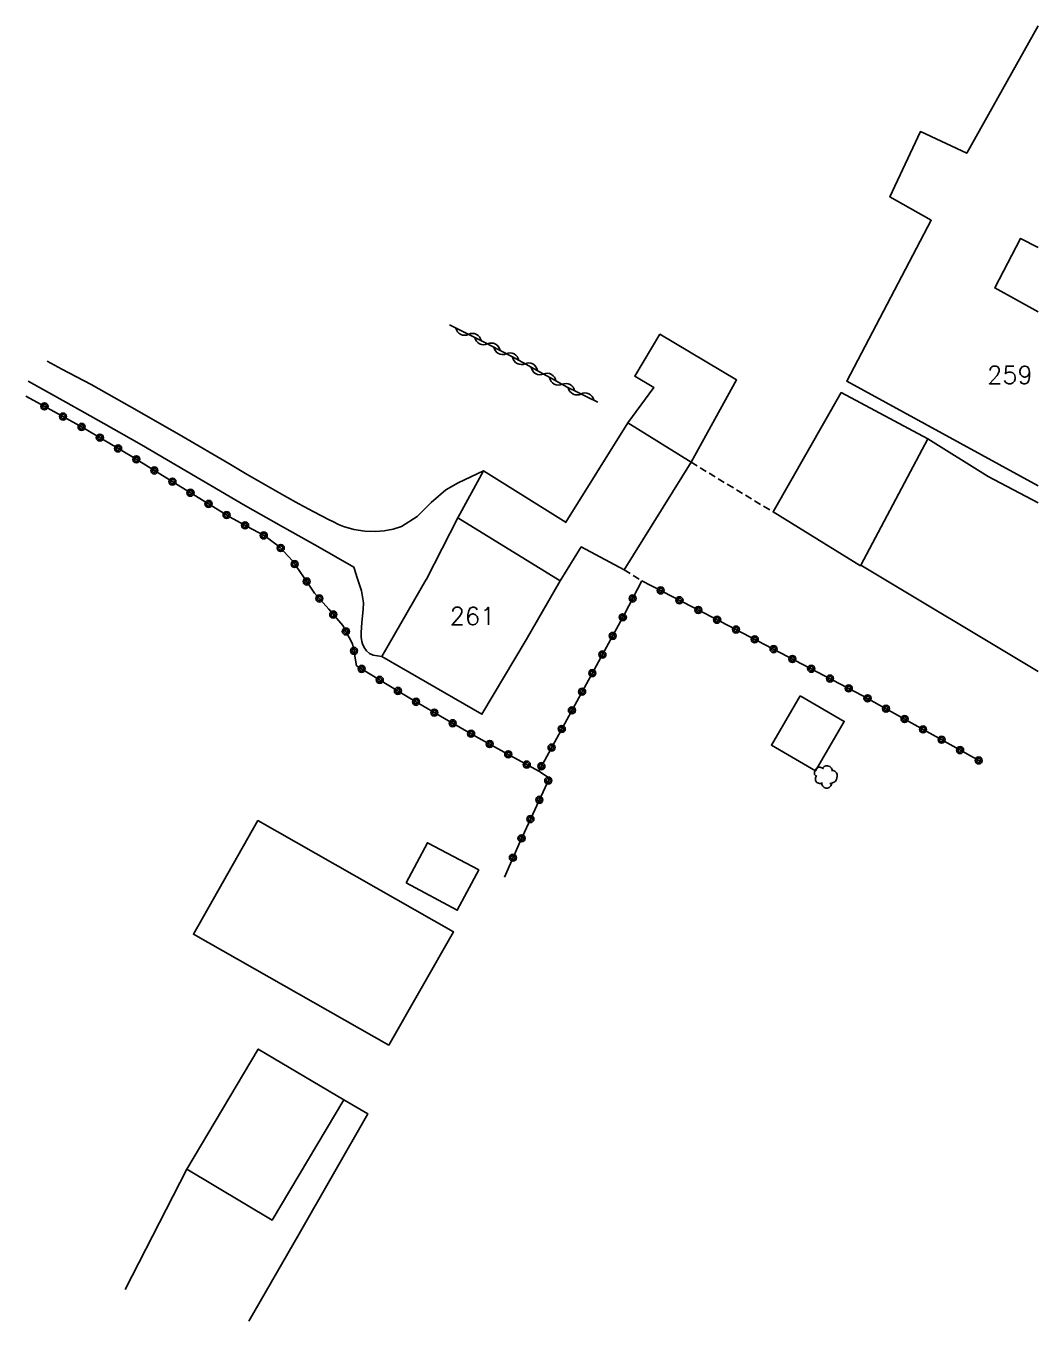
# Model space of a CAD drawing. Header units: millimetres. Extents: x 139000 to 140000, y 129196 to 129988.
# Drawn here: x 139928.4 to 140000, y 129883.6 to 129975.1 of the extents above; entities that cross this region are included whole.
import ezdxf
from ezdxf.enums import TextEntityAlignment as Align

# ---------------------------------------------------------------- set-up
doc = ezdxf.new("R2010")
doc.units = ezdxf.units.MM
doc.linetypes.add('DASHED', pattern=[0.75, 0.5, -0.25])
doc.layers.get('0').update_dxf_attribs({"linetype": 'CONTINUOUS'})
for name, color, linetype in [('W0017', 7, 'CONTINUOUS'), ('W0101', 7, 'CONTINUOUS'), ('W0104', 1, 'CONTINUOUS'), ('W0112', 1, 'DASHED'), ('W0300', 7, 'CONTINUOUS'), ('W0310', 3, 'CONTINUOUS'), ('W0323', 7, 'CONTINUOUS'), ('W0991', 7, 'CONTINUOUS')]:
    doc.layers.add(name, color=color, linetype=linetype)
doc.styles.get("Standard").update_dxf_attribs({"font": 'romans.shx', "width": 0.85})

# ---------------------------------------------------------------- blocks, each defined once
blk = doc.blocks.new('T300')
for p, q in [((-0.8, 0.514), (-0.857, 0.343)), ((-0.857, 0.343), (-0.857, 0.171)), ((-0.857, 0.171), (-0.743, 0.057)), ((-0.686, 0.629), (-0.8, 0.514)), ((-0.8, -0.057), (-0.743, 0.057)), ((-0.743, 0.057), (-0.686, 0.114)), ((-0.571, 0.686), (-0.686, 0.629)), ((-0.457, 0.686), (-0.571, 0.686)), ((-0.286, 0.629), (-0.457, 0.686)), ((-0.286, 0.629), (-0.171, 0.743)), ((-0.229, 0.571), (-0.286, 0.629)), ((-0.171, 0.743), (-0.057, 0.8)), ((-0.057, 0.8), (0.057, 0.8)), ((0.057, 0.8), (0.229, 0.743)), ((0.229, 0.743), (0.343, 0.629)), ((0.343, 0.629), (0.4, 0.514)), ((0.457, 0.457), (0.343, 0.457)), ((0.4, 0.514), (0.4, 0.457)), ((0.571, 0.4), (0.457, 0.457)), ((0.571, 0.4), (0.686, 0.286)), ((0.686, 0.286), (0.743, 0.171)), ((0.743, 0.057), (0.686, -0.171)), ((0.743, 0.171), (0.743, 0.057)), ((-0.8, -0.171), (-0.8, -0.057)), ((-0.8, -0.229), (-0.8, -0.171)), ((-0.743, -0.343), (-0.8, -0.229)), ((-0.686, -0.4), (-0.743, -0.343)), ((-0.514, -0.457), (-0.686, -0.4)), ((-0.4, -0.457), (-0.514, -0.457)), ((-0.4, -0.457), (-0.343, -0.457)), ((-0.343, -0.457), (-0.343, -0.4)), ((-0.343, -0.514), (-0.343, -0.457)), ((-0.286, -0.629), (-0.343, -0.514)), ((-0.171, -0.743), (-0.286, -0.629)), ((-0.057, -0.8), (-0.171, -0.743)), ((0.057, -0.8), (-0.057, -0.8)), ((0.171, -0.743), (0.057, -0.8)), ((0.229, -0.686), (0.171, -0.743)), ((0.286, -0.457), (0.229, -0.457)), ((0.286, -0.629), (0.229, -0.686)), ((0.457, -0.4), (0.286, -0.457)), ((0.343, -0.514), (0.286, -0.629)), ((0.343, -0.514), (0.343, -0.457)), ((0.571, -0.343), (0.457, -0.4)), ((0.629, -0.286), (0.571, -0.343)), ((0.686, -0.171), (0.629, -0.286))]:
    blk.add_line(p, q)
blk = doc.blocks.new('t310o')
at = {"color": 0, "linetype": 'Continuous'}
for centre, start, end in [((-0.5, 0.375), 216.8699, 323.1304), ((0.5, -0.375), 36.8699, 143.1303)]:
    blk.add_arc(centre, 0.625, start, end, dxfattribs=at)
blk = doc.blocks.new('t323o')
at = {"color": 0, "linetype": 'Continuous'}
for radius in [0.25, 0.15]:
    blk.add_circle((0, 0), radius, dxfattribs=at)

msp = doc.modelspace()

# ---------------------------------------------------------------- linework, layer by layer
at = {"layer": 'W0017'}
for points in [[(139960.767, 129943.686), (139959.872, 129943.257), (139958.976, 129942.829), (139958.115, 129942.348), (139957.07, 129941.45), (139956.09, 129940.453), (139954.977, 129939.74), (139954.382, 129939.565), (139953.758, 129939.45), (139953.134, 129939.398), (139952.376, 129939.422), (139951.617, 129939.539), (139950.887, 129939.748), (139950.527, 129939.9), (139950.174, 129940.077), (139949.823, 129940.256), (139948.77, 129940.79), (139947.727, 129941.346), (139946.692, 129941.914), (139945.378, 129942.664), (139944.075, 129943.436), (139942.773, 129944.207), (139939.531, 129946.08), (139936.29, 129947.954), (139933.022, 129949.78), (139931.991, 129950.335), (139930.958, 129950.886), (139929.925, 129951.436)], [(139928.578, 129950.036), (139931.248, 129948.536), (139933.917, 129947.036), (139936.579, 129945.522), (139939.039, 129944.092), (139941.493, 129942.65), (139943.953, 129941.219), (139946.498, 129939.767), (139949.05, 129938.325), (139951.601, 129936.883), (139951.871, 129936.044), (139952.141, 129935.206), (139952.282, 129934.355), (139952.266, 129933.891), (139952.213, 129933.424), (139952.168, 129932.956), (139952.14, 129932.61), (139952.116, 129932.263), (139952.128, 129931.919), (139952.148, 129931.763), (139952.174, 129931.607), (139952.216, 129931.458), (139952.337, 129931.198), (139952.506, 129930.958), (139952.71, 129930.771), (139952.976, 129930.661), (139953.283, 129930.612), (139953.589, 129930.562)]]:
    msp.add_lwpolyline(points, dxfattribs=at)
at = {"layer": 'W0101'}
for points in [[(140000, 129942.636), (139986.468, 129950.018), (139992.445, 129961.411), (139989.517, 129963.05), (139991.681, 129967.672), (139994.957, 129966.138), (140000, 129975.148)], [(140000, 129959.469), (139998.766, 129960.116), (139996.93, 129956.616), (140000, 129954.941)]]:
    msp.add_lwpolyline(points, dxfattribs=at)
for points in [[(139992.211, 129945.95), (139987.457, 129937.027), (139987.428, 129936.973), (139981.26, 129940.781), (139986.077, 129949.218)], [(139958.97, 129940.362), (139966.196, 129935.903), (139963.787, 129931.729), (139963.787, 129931.734), (139960.671, 129926.475), (139953.589, 129930.562), (139956.728, 129936.001), (139956.742, 129936.029)], [(139954.083, 129903.067), (139940.261, 129910.923), (139944.823, 129918.949), (139958.645, 129911.093)], [(139939.796, 129894.306), (139944.848, 129902.799), (139950.895, 129899.202), (139945.843, 129890.709)]]:
    msp.add_lwpolyline(points, close=True, dxfattribs=at)
at = {"layer": 'W0104'}
for points in [[(139970.976, 129947.076), (139972.828, 129949.573), (139971.479, 129950.38), (139973.255, 129953.35), (139978.672, 129950.111), (139975.453, 129944.29)], [(139958.97, 129940.362), (139960.767, 129943.686), (139966.619, 129940.044), (139966.605, 129940.053), (139970.976, 129947.076), (139975.453, 129944.29), (139970.714, 129936.675), (139967.693, 129938.308), (139966.196, 129935.903)], [(139992.211, 129945.95), (139996.462, 129943.28), (140000, 129941.432)], [(140000, 129929.501), (139987.457, 129937.027)], [(139950.895, 129899.202), (139952.596, 129898.227), (139947.733, 129889.745), (139947.73, 129889.74), (139944.189, 129883.563)], [(139935.439, 129885.806), (139939.796, 129894.306)]]:
    msp.add_lwpolyline(points, dxfattribs=at)
for points in [[(139983.178, 129927.785), (139986.295, 129925.968), (139984.255, 129922.468), (139981.138, 129924.285)], [(139955.299, 129914.546), (139956.813, 129917.393), (139960.437, 129915.465), (139958.923, 129912.618)]]:
    msp.add_lwpolyline(points, close=True, dxfattribs=at)
at = {"layer": 'W0112'}
for points in [[(139975.453, 129944.29), (139981.26, 129940.781)], [(139970.714, 129936.675), (139971.975, 129935.918)]]:
    msp.add_lwpolyline(points, dxfattribs=at)
at = {"layer": 'W0310'}
msp.add_lwpolyline([(139968.855, 129948.546), (139968.134, 129948.897), (139967.414, 129949.248), (139966.698, 129949.609), (139965.717, 129950.138), (139964.746, 129950.686), (139963.771, 129951.227), (139962.823, 129951.736), (139961.873, 129952.239), (139960.918, 129952.735), (139960.074, 129953.163), (139959.228, 129953.586), (139958.381, 129954.008)], dxfattribs=at)
at = {"layer": 'W0323'}
for points in [[(139964.681, 129922.451), (139962.455, 129923.682), (139960.228, 129924.912), (139958.016, 129926.167), (139955.93, 129927.399), (139953.857, 129928.654), (139951.784, 129929.908), (139951.705, 129930.428), (139951.625, 129930.948), (139951.508, 129931.452), (139950.825, 129932.74), (139949.833, 129933.894), (139948.837, 129935.045), (139948.051, 129936.183), (139947.263, 129937.318), (139946.357, 129938.322), (139945.265, 129939.104), (139944.058, 129939.756), (139942.85, 129940.409), (139939.378, 129942.553), (139935.907, 129944.696), (139932.394, 129946.769), (139931.071, 129947.509), (139929.743, 129948.24), (139928.415, 129948.97)], [(139971.975, 129935.918), (139970.751, 129933.553), (139964.681, 129922.451), (139965.44, 129921.962), (139963.366, 129917.486), (139962.254, 129914.955)], [(139971.975, 129935.918), (139977.008, 129933.309), (139987.56, 129927.808), (139996.062, 129923.059)]]:
    msp.add_lwpolyline(points, dxfattribs=at)

# ---------------------------------------------------------------- block references
at = {"layer": 'W0300', "rotation": 359.9999899823337}
msp.add_blockref('T300', (139985.047, 129922.038), dxfattribs=at)
at = {"layer": 'W0310'}
for p, rotation in [((139959.723, 129953.338), 153.434948822922), ((139961.061, 129952.661), 152.5539111046732), ((139962.39, 129951.965), 152.0999579785656), ((139963.713, 129951.258), 151.7677668812635), ((139965.024, 129950.529), 150.5610672262378), ((139966.337, 129949.804), 151.66442667633), ((139967.673, 129949.122), 154.0107664153613)]:
    msp.add_blockref('t310o', p, dxfattribs=dict(at, rotation=rotation))
at = {"layer": 'W0323'}
for p, rotation in [((139929.729, 129948.247), 151.2024576654037), ((139931.044, 129947.524), 151.16933546341), ((139932.353, 129946.792), 150.780194200352), ((139933.645, 129946.031), 149.4554028938805), ((139934.937, 129945.268), 149.4554028938805), ((139936.225, 129944.5), 148.3087629950085), ((139937.501, 129943.712), 148.3087629950085), ((139938.778, 129942.924), 148.3087629950085), ((139940.054, 129942.136), 148.3041919728964), ((139941.33, 129941.347), 148.3041919728964), ((139942.607, 129940.559), 148.3041919728964), ((139943.918, 129939.832), 151.6059885469363), ((139945.238, 129939.119), 151.6228687658094), ((139946.441, 129938.229), 132.0627922433543), ((139947.419, 129937.093), 124.7712086711141), ((139948.274, 129935.861), 124.6322717786673), ((139973.307, 129935.228), 332.5987384396754), ((139949.17, 129934.66), 130.8707661458433), ((139971.324, 129934.66), 242.6362854548149), ((139974.638, 129934.537), 332.5987384396754), ((139950.15, 129933.525), 130.6829706825724), ((139970.629, 129933.33), 241.3324404473759), ((139975.97, 129933.847), 332.5987384396754), ((139951.043, 129932.329), 117.9360906885654), ((139977.301, 129933.156), 332.4659338833928), ((139978.632, 129932.463), 332.4659338833928), ((139969.91, 129932.014), 241.3324404473759), ((139979.962, 129931.769), 332.4659338833928), ((139951.623, 129930.958), 103.0693178952525), ((139969.19, 129930.698), 241.3324404473759), ((139981.292, 129931.076), 332.4659338833928), ((139952.158, 129929.682), 148.8294003969292), ((139982.622, 129930.382), 332.4659338833928), ((139983.952, 129929.689), 332.4659338833928), ((139953.442, 129928.905), 148.8294003969292), ((139968.471, 129929.382), 241.3324404473759), ((139985.282, 129928.996), 332.4659338833928), ((139954.725, 129928.129), 148.8091700886493), ((139967.751, 129928.066), 241.3324404473759), ((139986.612, 129928.302), 332.4659338833928), ((139956.009, 129927.353), 149.4337301107008), ((139987.936, 129927.598), 330.8133900598828), ((139989.246, 129926.866), 330.8133900598828), ((139957.3, 129926.59), 149.4337301107008), ((139967.031, 129926.75), 241.3324404473759), ((139990.556, 129926.135), 330.8133900598828), ((139958.598, 129925.837), 150.43116351089), ((139959.902, 129925.097), 150.43116351089), ((139966.312, 129925.434), 241.3324404473759), ((139991.865, 129925.403), 330.8133900598828), ((139961.213, 129924.368), 151.0875796150987), ((139965.592, 129924.118), 241.3324404473759), ((139993.175, 129924.672), 330.8133900598828), ((139962.526, 129923.643), 151.0569725578725), ((139994.484, 129923.94), 330.8133900598828), ((139995.794, 129923.209), 330.8133900598828), ((139963.839, 129922.917), 151.0569725578725), ((139964.873, 129922.801), 241.3324404473759), ((139965.357, 129921.783), 245.1388736456059), ((139964.726, 129920.422), 245.1388736456059), ((139964.096, 129919.061), 245.1388736456059), ((139963.465, 129917.7), 245.1388736456059), ((139962.857, 129916.328), 246.2816168836821)]:
    msp.add_blockref('t323o', p, dxfattribs=dict(at, rotation=rotation))

# ---------------------------------------------------------------- texts
at = {"layer": 'W0991'}
for s, p in [('259', (139998.008, 129950.464)), ('261', (139960, 129933.418))]:
    msp.add_text(s, height=1.25, dxfattribs=at).set_placement(p, align=Align.MIDDLE_CENTER)

doc.saveas('drawing.dxf')
